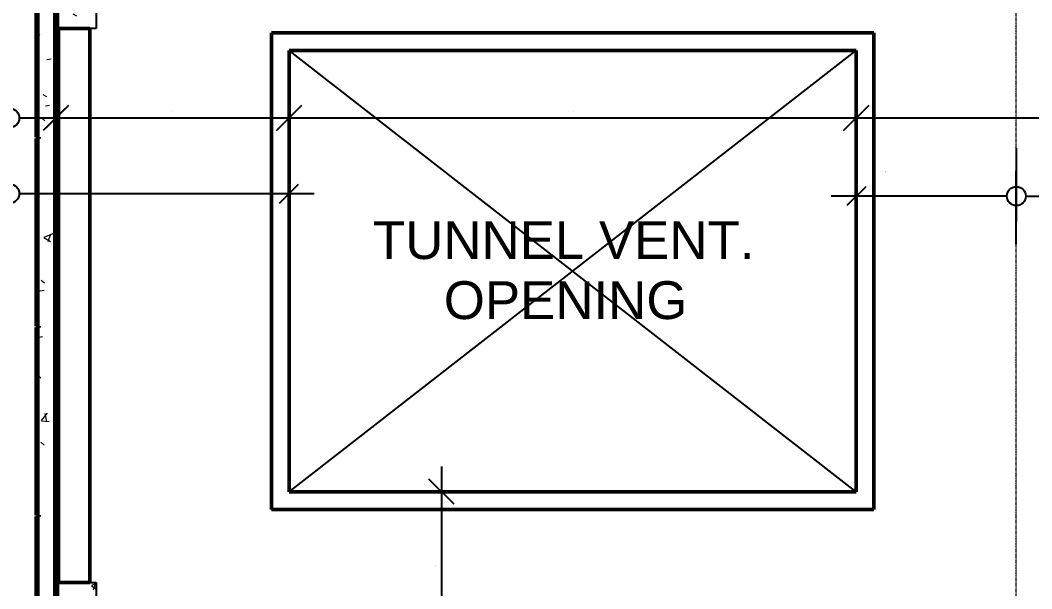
# Model space of a CAD drawing. Header units: millimetres. Extents: x -1379 to 1385823, y -4884429 to 548763.
# Drawn here: x 280637 to 288662, y -2305488 to -2300977 of the extents above; entities that cross this region are included whole.
import ezdxf

# ---------------------------------------------------------------- set-up
doc = ezdxf.new("R2010")
doc.units = ezdxf.units.MM
doc.linetypes.add('DPA_Grid _ Level 100', pattern=[10, 5.5, -1.6, 1.3, -1.6])
doc.layers.add('000 - CONCRETE_COL_CUT_COLOR_5', color=7, linetype='Continuous')
doc.layers.add('000 - D I M', color=7, linetype='Continuous')
for name, color, linetype, lineweight in [('_ _ A-DETL-OPENING', 7, 'Continuous', 25), ('A-COLS-E', 7, 'Continuous', 35), ('A-FLOR-E', 7, 'Continuous', 35), ('A-WALL', 7, 'Continuous', 70), ('A-WALL-PATT', 7, 'Continuous', 70), ('G-ANNO-TEXT', 7, 'Continuous', 9), ('S-GRID', 7, 'Continuous', 9), ('WALL-E', 7, 'Continuous', 50)]:
    doc.layers.add(name, color=color, linetype=linetype, lineweight=lineweight)
doc.styles.add('Arial_2', font='arial.ttf', dxfattribs={"height": 3})
doc.dimstyles.new('DPA-DIM-3_0_C-T', dxfattribs={"dimscale": 304.8, "dimtxt": 306.07782, "dimasz": 0.492126, "dimexe": 0.656168, "dimexo": 0.0625, "dimgap": 0.164042, "dimtad": 0, "dimjust": 2, "dimdec": 0, "dimzin": 0, "dimdsep": 46, "dimtxsty": 'Arial_2', "dimblk1": 'DOTBLANK', "dimblk2": 'OBLIQUE', "dimsah": 1, "dimcen": 0.09, "dimdle": 0.656168, "dimclrd": 7, "dimclre": 7, "dimclrt": 7, "dimadec": 8, "dimazin": 0, "dimtfac": 1, "dimtdec": 4, "dimtix": 1, "dimtmove": 2, "dimatfit": 3, "dimfxl": 1.312336, "dimfxlon": 1, "dimtvp": 1, "dimtolj": 1, "dimtzin": 0, "dimarcsym": 2})
doc.dimstyles.new('DPA-DIM-3_0_T-T', dxfattribs={"dimscale": 304.8, "dimtxt": 306.07782, "dimasz": 0.656168, "dimexe": 0.656168, "dimexo": 0.0625, "dimgap": 0.164042, "dimtad": 1, "dimdec": 0, "dimzin": 0, "dimdsep": 46, "dimtxsty": 'Arial_2', "dimblk1": 'OBLIQUE', "dimblk2": 'OBLIQUE', "dimsah": 1, "dimcen": 0.09, "dimdle": 0.656168, "dimclrd": 7, "dimclre": 7, "dimclrt": 7, "dimadec": 8, "dimazin": 0, "dimtfac": 1, "dimtdec": 4, "dimtix": 1, "dimtmove": 0, "dimatfit": 3, "dimfxl": 1.312336, "dimfxlon": 1, "dimtvp": 1, "dimtolj": 1, "dimtzin": 0, "dimarcsym": 2})

# ---------------------------------------------------------------- blocks, each defined once
blk = doc.blocks.new('DPA_Rectangular - 300 x 700mm-3612791-IV01 - LOWER ROOF LEVEL PLAN')
at = {"layer": '000 - CONCRETE_COL_CUT_COLOR_5', "lineweight": 9}
h = blk.add_hatch(dxfattribs=at)
h.set_pattern_fill('FP_3', style=0, pattern_type=2)
h.set_pattern_definition([(50, (-217316.46, 2313145.5), (728.7365, -63.75582), [76.2, -838.2]), (355, (-217316.5, 2313145.5), (-140.97162, 764.2276), [60.96, -670.56]), (100.451, (-217255.74, 2313140.2), (587.77, 700.46675), [64.76, -712.36]), (46.184, (-217316.5, 2313348.7), (1084.31624, -168.17096), [114.3, -1257.3]), (96.636, (-217226.1, 2313334.7), (949.6099, 989.70985), [97.14, -1068.54]), (351.184, (-217316.5, 2313348.7), (949.62055, 989.70115), [91.44, -1005.84]), (21, (-217214.86, 2313297.9), (606.45787, -409.06057), [76.2, -838.2]), (326, (-217214.9, 2313297.9), (247.20834, 736.75292), [60.96, -670.56]), (71.451, (-217164.3, 2313263.8), (853.66825, 327.68547), [64.76, -712.36]), (37.5, (-217316.46, 2313145.48), (12.354693, 338.22012), [33.528, -628.904, 33.528, -1320.292]), (37.5, (-217316.46, 2313145.48), (12.354693, 338.22012), [-695.96, -647.192, 33.528, -639.572]), (7.5, (-217316.46, 2313145.48), (267.278874, 400.722127), [33.528, -354.584, 33.528, -870.204]), (7.5, (-217316.46, 2313145.48), (267.278874, 400.722127), [-421.64, -613.664, 33.528, -223.012]), (327.5, (-217543.03, 2313145.48), (542.36333, -22.915345), [33.528, -220.472, 33.528, -1810.512]), (327.5, (-217543.03, 2313145.48), (542.36333, -22.915345), [-287.528, -758.952, 33.528, -1018.032]), (317.5, (-217644.63, 2313145.5), (592.51696, 101.70711), [33.528, -296.672, 33.528, -1239.52]), (317.5, (-217644.63, 2313145.5), (592.51696, 101.70711), [-363.728, -492.76, 33.528, -713.232])])
h.paths.add_polyline_path([(150, -350), (150, 350), (-150, 350), (-150, -350)])
at = {"layer": '000 - CONCRETE_COL_CUT_COLOR_5', "color": 7}
for p, q in [((-150, 350), (150, 350)), ((-150, -350), (-150, 350)), ((150, 350), (150, -350)), ((150, -350), (-150, -350))]:
    blk.add_line(p, q, dxfattribs=at)
blk = doc.blocks.new('DPA_Rectangular - 300 x 700mm-V1-IV01 - LOWER ROOF LEVEL PLAN')
at = {"layer": '000 - CONCRETE_COL_CUT_COLOR_5', "lineweight": 9}
h = blk.add_hatch(dxfattribs=at)
h.set_pattern_fill('FP_4', style=0, pattern_type=2)
h.set_pattern_definition([(50, (-217316.46, 2308050.5), (728.7365, -63.75582), [76.2, -838.2]), (355, (-217316.5, 2308050.5), (-140.97162, 764.2276), [60.96, -670.56]), (100.451, (-217255.74, 2308045.2), (587.77, 700.46675), [64.76, -712.36]), (46.184, (-217316.5, 2308253.7), (1084.31624, -168.17096), [114.3, -1257.3]), (96.636, (-217226.1, 2308239.7), (949.6099, 989.70985), [97.14, -1068.54]), (351.184, (-217316.5, 2308253.7), (949.62055, 989.70115), [91.44, -1005.84]), (21, (-217214.86, 2308202.9), (606.45787, -409.06057), [76.2, -838.2]), (326, (-217214.9, 2308202.9), (247.20834, 736.75292), [60.96, -670.56]), (71.451, (-217164.3, 2308168.8), (853.66825, 327.68547), [64.76, -712.36]), (37.5, (-217316.46, 2308050.48), (12.354693, 338.22012), [33.528, -628.904, 33.528, -1320.292]), (37.5, (-217316.46, 2308050.48), (12.354693, 338.22012), [-695.96, -647.192, 33.528, -639.572]), (7.5, (-217316.46, 2308050.48), (267.278874, 400.722127), [33.528, -354.584, 33.528, -870.204]), (7.5, (-217316.46, 2308050.48), (267.278874, 400.722127), [-421.64, -613.664, 33.528, -223.012]), (327.5, (-217543.03, 2308050.48), (542.36333, -22.915345), [33.528, -220.472, 33.528, -1810.512]), (327.5, (-217543.03, 2308050.48), (542.36333, -22.915345), [-287.528, -758.952, 33.528, -1018.032]), (317.5, (-217644.63, 2308050.5), (592.51696, 101.70711), [33.528, -296.672, 33.528, -1239.52]), (317.5, (-217644.63, 2308050.5), (592.51696, 101.70711), [-363.728, -492.76, 33.528, -713.232])])
h.paths.add_polyline_path([(150, -350), (150, 350), (-150, 350), (-150, -350), (-15.6, -350)])
at = {"layer": '000 - CONCRETE_COL_CUT_COLOR_5', "color": 7}
for p, q in [((-150, 350), (150, 350)), ((-150, -350), (-150, 350)), ((150, 350), (150, -350)), ((150, -350), (-150, -350))]:
    blk.add_line(p, q, dxfattribs=at)
blk = doc.blocks.new('_Oblique')
at = {"color": 7, "linetype": 'ByBlock', "lineweight": -2}
blk.add_line((-0.5, -0.5), (0.5, 0.5), dxfattribs=at)
blk = doc.blocks.new('DIMBLOCK7-IV01 - LOWER ROOF LEVEL PLAN')
at = {"layer": '000 - D I M', "color": 7, "lineweight": -2, "transparency": 16777216}
for p, q in [((280919.6, -2301371.8), (280919.6, -2301952.8)), ((282769.6, -2301371.8), (282769.6, -2301952.8)), ((280719.6, -2301752.8), (282969.6, -2301752.8))]:
    blk.add_line(p, q, dxfattribs=at)
at = {"layer": 'Defpoints', "color": 7, "transparency": 16777216}
for p in [(280919.6, -2301352.8), (282769.6, -2301352.8), (282769.6, -2301752.8)]:
    blk.add_point(p, dxfattribs=at)
at = {"layer": '000 - D I M', "color": 7, "lineweight": -2, "transparency": 16777216, "xscale": 200, "yscale": 200, "zscale": 200, "rotation": 180}
blk.add_blockref('_Oblique', (280919.6, -2301752.8), dxfattribs=at)
at = {"layer": '000 - D I M', "color": 7, "lineweight": -2, "transparency": 16777216, "xscale": 200, "yscale": 200, "zscale": 200}
blk.add_blockref('_Oblique', (282769.6, -2301752.8), dxfattribs=at)
at = {"layer": '000 - D I M', "color": 7, "transparency": 16777216, "insert": (281844.6, -2301701.3), "char_height": 3, "width": 1107.531, "attachment_point": 5, "style": 'Arial_2'}
blk.add_mtext('\\A1;1850', dxfattribs=at)
blk = doc.blocks.new('DIMBLOCK8-IV01 - LOWER ROOF LEVEL PLAN')
at = {"layer": '000 - D I M', "color": 7, "lineweight": -2, "transparency": 16777216}
for p, q in [((282769.6, -2301371.8), (282769.6, -2301952.8)), ((287269.6, -2301371.8), (287269.6, -2301952.8)), ((282569.6, -2301752.8), (287469.6, -2301752.8))]:
    blk.add_line(p, q, dxfattribs=at)
at = {"layer": 'Defpoints', "color": 7, "transparency": 16777216}
for p in [(282769.6, -2301352.8), (287269.6, -2301352.8), (287269.6, -2301752.8)]:
    blk.add_point(p, dxfattribs=at)
at = {"layer": '000 - D I M', "color": 7, "lineweight": -2, "transparency": 16777216, "xscale": 200, "yscale": 200, "zscale": 200, "rotation": 180}
blk.add_blockref('_Oblique', (282769.6, -2301752.8), dxfattribs=at)
at = {"layer": '000 - D I M', "color": 7, "lineweight": -2, "transparency": 16777216, "xscale": 200, "yscale": 200, "zscale": 200}
blk.add_blockref('_Oblique', (287269.6, -2301752.8), dxfattribs=at)
at = {"layer": '000 - D I M', "color": 7, "transparency": 16777216, "insert": (285019.6, -2301701.3), "char_height": 3, "width": 1107.531, "attachment_point": 5, "style": 'Arial_2'}
blk.add_mtext('\\A1;4500', dxfattribs=at)
blk = doc.blocks.new('DIMBLOCK9-IV01 - LOWER ROOF LEVEL PLAN')
at = {"layer": '000 - D I M', "color": 7, "lineweight": -2, "transparency": 16777216}
for p, q in [((287269.6, -2301371.8), (287269.6, -2301952.8)), ((291369.6, -2301371.8), (291369.6, -2301952.8)), ((287069.6, -2301752.8), (291569.6, -2301752.8))]:
    blk.add_line(p, q, dxfattribs=at)
at = {"layer": 'Defpoints', "color": 7, "transparency": 16777216}
for p in [(287269.6, -2301352.8), (291369.6, -2301352.8), (291369.6, -2301752.8)]:
    blk.add_point(p, dxfattribs=at)
at = {"layer": '000 - D I M', "color": 7, "lineweight": -2, "transparency": 16777216, "xscale": 200, "yscale": 200, "zscale": 200, "rotation": 180}
blk.add_blockref('_Oblique', (287269.6, -2301752.8), dxfattribs=at)
at = {"layer": '000 - D I M', "color": 7, "lineweight": -2, "transparency": 16777216, "xscale": 200, "yscale": 200, "zscale": 200}
blk.add_blockref('_Oblique', (291369.6, -2301752.8), dxfattribs=at)
at = {"layer": '000 - D I M', "color": 7, "transparency": 16777216, "insert": (289319.6, -2301701.3), "char_height": 3, "width": 1107.531, "attachment_point": 5, "style": 'Arial_2'}
blk.add_mtext('\\A1;4100', dxfattribs=at)
blk = doc.blocks.new('_DotBlank')
at = {"color": 7, "linetype": 'ByBlock', "lineweight": -2}
blk.add_line((-0.5, 0), (-1, 0), dxfattribs=at)
blk.add_circle((0, 0), 0.5, dxfattribs=at)
blk = doc.blocks.new('DIMBLOCK43-IV01 - LOWER ROOF LEVEL PLAN')
at = {"layer": '000 - D I M', "color": 7, "lineweight": -2, "transparency": 16777216}
for p, q in [((280554.6, -2301971.8), (280554.6, -2302552.8)), ((282769.6, -2301971.8), (282769.6, -2302552.8)), ((280704.6, -2302352.8), (282969.6, -2302352.8))]:
    blk.add_line(p, q, dxfattribs=at)
at = {"layer": 'Defpoints', "color": 7, "transparency": 16777216}
for p in [(280554.6, -2301952.8), (282769.6, -2301952.8), (282769.6, -2302352.8)]:
    blk.add_point(p, dxfattribs=at)
at = {"layer": '000 - D I M', "color": 7, "lineweight": -2, "transparency": 16777216, "xscale": 150, "yscale": 150, "zscale": 150, "rotation": 180}
blk.add_blockref('_DotBlank', (280554.6, -2302352.8), dxfattribs=at)
at = {"layer": '000 - D I M', "color": 7, "lineweight": -2, "transparency": 16777216, "xscale": 150, "yscale": 150, "zscale": 150}
blk.add_blockref('_Oblique', (282769.6, -2302352.8), dxfattribs=at)
at = {"layer": '000 - D I M', "color": 7, "transparency": 16777216, "insert": (281340.9, -2302111.3), "char_height": 3, "width": 1107.531, "attachment_point": 1, "line_spacing_factor": 0.941778, "style": 'Arial_2'}
blk.add_mtext('\\A1;2215', dxfattribs=at)
blk = doc.blocks.new('DIMBLOCK53-IV01 - LOWER ROOF LEVEL PLAN')
at = {"layer": 'Defpoints', "color": 7, "transparency": 16777216}
for p in [(288539.6, -2302372.8), (288539.6, -2302514.2), (288539.6, -2302514.2)]:
    blk.add_point(p, dxfattribs=at)
blk = doc.blocks.new('_None')
blk = doc.blocks.new('DIMBLOCK54-IV01 - LOWER ROOF LEVEL PLAN')
at = {"layer": '000 - D I M', "color": 7, "lineweight": -2, "transparency": 16777216}
for p, q in [((287269.6, -2302753.7), (287269.6, -2302172.8)), ((288539.6, -2302753.7), (288539.6, -2302172.8)), ((288389.6, -2302372.8), (287069.6, -2302372.8))]:
    blk.add_line(p, q, dxfattribs=at)
at = {"layer": 'Defpoints', "color": 7, "transparency": 16777216}
for p in [(287269.6, -2302372.8), (287269.6, -2302772.8), (288539.6, -2302772.8)]:
    blk.add_point(p, dxfattribs=at)
at = {"layer": '000 - D I M', "color": 7, "lineweight": -2, "transparency": 16777216, "xscale": 150, "yscale": 150, "zscale": 150, "rotation": 180}
blk.add_blockref('_Oblique', (287269.6, -2302372.8), dxfattribs=at)
at = {"layer": '000 - D I M', "color": 7, "lineweight": -2, "transparency": 16777216, "xscale": 150, "yscale": 150, "zscale": 150}
blk.add_blockref('_DotBlank', (288539.6, -2302372.8), dxfattribs=at)
at = {"layer": '000 - D I M', "color": 7, "transparency": 16777216, "insert": (287496.6, -2302174.6), "char_height": 3, "width": 1107.531, "attachment_point": 1, "line_spacing_factor": 0.941778, "style": 'Arial_2'}
blk.add_mtext('\\A1;1270', dxfattribs=at)
blk = doc.blocks.new('DIMBLOCK55-IV01 - LOWER ROOF LEVEL PLAN')
at = {"layer": 'Defpoints', "color": 7, "transparency": 16777216}
for p in [(288539.6, -2302231.4), (288539.6, -2302231.4), (288539.6, -2302372.8)]:
    blk.add_point(p, dxfattribs=at)
blk = doc.blocks.new('DIMBLOCK56-IV01 - LOWER ROOF LEVEL PLAN')
at = {"layer": '000 - D I M', "color": 7, "lineweight": -2, "transparency": 16777216}
for p, q in [((288539.6, -2301991.8), (288539.6, -2302572.8)), ((291369.6, -2301991.8), (291369.6, -2302572.8)), ((288689.6, -2302372.8), (291569.6, -2302372.8))]:
    blk.add_line(p, q, dxfattribs=at)
at = {"layer": 'Defpoints', "color": 7, "transparency": 16777216}
for p in [(288539.6, -2301972.8), (291369.6, -2301972.8), (291369.6, -2302372.8)]:
    blk.add_point(p, dxfattribs=at)
at = {"layer": '000 - D I M', "color": 7, "lineweight": -2, "transparency": 16777216, "xscale": 150, "yscale": 150, "zscale": 150, "rotation": 180}
blk.add_blockref('_DotBlank', (288539.6, -2302372.8), dxfattribs=at)
at = {"layer": '000 - D I M', "color": 7, "lineweight": -2, "transparency": 16777216, "xscale": 150, "yscale": 150, "zscale": 150}
blk.add_blockref('_Oblique', (291369.6, -2302372.8), dxfattribs=at)
at = {"layer": '000 - D I M', "color": 7, "transparency": 16777216, "insert": (289383, -2302131.3), "char_height": 3, "width": 1107.531, "attachment_point": 1, "line_spacing_factor": 0.941778, "style": 'Arial_2'}
blk.add_mtext('\\A1;2830', dxfattribs=at)
blk = doc.blocks.new('DIMBLOCK62-IV01 - LOWER ROOF LEVEL PLAN')
at = {"layer": '000 - D I M', "color": 7, "lineweight": -2, "transparency": 16777216}
for p, q in [((280554.6, -2301371.8), (280554.6, -2301952.8)), ((280919.6, -2301371.8), (280919.6, -2301952.8)), ((280704.6, -2301752.8), (281119.6, -2301752.8))]:
    blk.add_line(p, q, dxfattribs=at)
at = {"layer": 'Defpoints', "color": 7, "transparency": 16777216}
for p in [(280554.6, -2301352.8), (280919.6, -2301352.8), (280919.6, -2301752.8)]:
    blk.add_point(p, dxfattribs=at)
at = {"layer": '000 - D I M', "color": 7, "lineweight": -2, "transparency": 16777216, "xscale": 150, "yscale": 150, "zscale": 150, "rotation": 180}
blk.add_blockref('_DotBlank', (280554.6, -2301752.8), dxfattribs=at)
at = {"layer": '000 - D I M', "color": 7, "lineweight": -2, "transparency": 16777216, "xscale": 150, "yscale": 150, "zscale": 150}
blk.add_blockref('_Oblique', (280919.6, -2301752.8), dxfattribs=at)
at = {"layer": '000 - D I M', "color": 7, "transparency": 16777216, "insert": (280085.3, -2301511.3), "char_height": 3, "width": 830.648, "attachment_point": 1, "line_spacing_factor": 0.941778, "style": 'Arial_2'}
blk.add_mtext('\\A1;365', dxfattribs=at)
blk = doc.blocks.new('DIMBLOCK63-IV01 - LOWER ROOF LEVEL PLAN')
at = {"layer": '000 - D I M', "color": 7, "lineweight": -2, "transparency": 16777216}
for p, q in [((283979.9, -2304517.7), (283979.9, -2306097.7)), ((284360.9, -2304717.7), (283779.9, -2304717.7)), ((284360.9, -2305897.7), (283779.9, -2305897.7))]:
    blk.add_line(p, q, dxfattribs=at)
at = {"layer": 'Defpoints', "color": 7, "transparency": 16777216}
for p in [(284379.9, -2304717.7), (283979.9, -2305897.7), (284379.9, -2305897.7)]:
    blk.add_point(p, dxfattribs=at)
at = {"layer": '000 - D I M', "color": 7, "lineweight": -2, "transparency": 16777216, "xscale": 200, "yscale": 200, "zscale": 200}
for p, rotation in [((283979.9, -2304717.7), 90), ((283979.9, -2305897.7), 270)]:
    blk.add_blockref('_Oblique', p, dxfattribs=dict(at, rotation=rotation))
at = {"layer": '000 - D I M', "color": 7, "transparency": 16777216, "insert": (283928.4, -2305307.7), "char_height": 3, "width": 1107.531, "attachment_point": 5, "rotation": 90, "style": 'Arial_2'}
blk.add_mtext('\\A1;1180', dxfattribs=at)

msp = doc.modelspace()

# ---------------------------------------------------------------- hatches: boundary and pattern name
at = {"layer": 'A-WALL-PATT', "lineweight": 9}
h = msp.add_hatch(dxfattribs=at)
h.set_pattern_fill('FP_2', style=0, pattern_type=2)
h.set_pattern_definition([(50, (63773.17, 7357.75), (728.7365, -63.75582), [76.2, -838.2]), (355, (63773.2, 7357.75), (-140.97162, 764.2276), [60.96, -670.56]), (100.451, (63833.9, 7352.44), (587.77, 700.46675), [64.76, -712.36]), (46.184, (63773.2, 7560.95), (1084.31624, -168.17096), [114.3, -1257.3]), (96.636, (63863.5, 7546.9), (949.6099, 989.70985), [97.14, -1068.54]), (351.184, (63773.2, 7561), (949.62055, 989.70115), [91.44, -1005.84]), (21, (63874.77, 7510.15), (606.45787, -409.06057), [76.2, -838.2]), (326, (63874.8, 7510.15), (247.20834, 736.75292), [60.96, -670.56]), (71.451, (63925.3, 7476.06), (853.66825, 327.68547), [64.76, -712.36]), (37.5, (63773.17, 7357.75), (12.354693, 338.22012), [33.528, -628.904, 33.528, -647.192, -673.1]), (37.5, (63773.17, 7357.75), (12.354693, 338.22012), [-1343.152, 33.528, -639.572]), (7.5, (63773.17, 7357.75), (267.278874, 400.722127), [33.528, -354.584, 33.528, -613.664, -256.54]), (7.5, (63773.17, 7357.75), (267.278874, 400.722127), [-1035.304, 33.528, -223.012]), (327.5, (63546.6, 7357.75), (542.36333, -22.915345), [33.528, -220.472, 33.528, -758.952, -1051.56]), (327.5, (63546.6, 7357.75), (542.36333, -22.915345), [-1046.48, 33.528, -1018.032]), (317.5, (63445, 7357.75), (592.51696, 101.70711), [33.528, -296.672, 33.528, -492.76, -746.76]), (317.5, (63445, 7357.75), (592.51696, 101.70711), [-856.488, 33.528, -713.232])])
h.paths.add_polyline_path([(280769.6, -2311372.7), (280919.6, -2311372.7), (280919.6, -2300322.7), (280779.6, -2300322.7), (280779.6, -2300332.7), (280769.6, -2300332.7), (280769.6, -2301904.7), (280779.6, -2301904.7), (280779.6, -2301914.7), (280769.6, -2301914.7), (280769.6, -2303404.7), (280779.6, -2303404.7), (280779.6, -2303414.7), (280769.6, -2303414.7), (280769.6, -2304904.7), (280779.6, -2304904.7), (280779.6, -2304914.7), (280769.6, -2304914.7), (280769.6, -2306404.7), (280779.6, -2306404.7), (280779.6, -2306414.7), (280769.6, -2306414.7), (280769.6, -2307904.7), (280779.6, -2307904.7), (280779.6, -2307914.7), (280769.6, -2307914.7), (280769.6, -2309404.7), (280779.6, -2309404.7), (280779.6, -2309414.7), (280769.6, -2309414.7), (280769.6, -2310904.7), (280779.6, -2310904.7), (280779.6, -2310914.7), (280769.6, -2310914.7), (280769.6, -2311017.6)])

# ---------------------------------------------------------------- linework, layer by layer
at = {"layer": '_ _ A-DETL-OPENING', "color": 7}
for p, q in [((287269.6, -2304717.7), (282769.6, -2301217.7)), ((282769.6, -2304717.7), (287269.6, -2301217.7))]:
    msp.add_line(p, q, dxfattribs=at)
at = {"layer": 'A-FLOR-E', "color": 7}
for p, q in [((280919.6, -2306037.7), (280919.6, -2300342.7)), ((280919.6, -2300342.7), (280919.6, -2306037.7)), ((281189.6, -2301042.7), (281189.6, -2305437.7)), ((282629.6, -2304857.7), (282629.6, -2301077.7)), ((282629.6, -2301077.7), (287409.6, -2301077.7)), ((287409.6, -2301077.7), (287409.6, -2304857.7)), ((282769.6, -2301217.7), (282769.6, -2304717.7)), ((287269.6, -2301217.7), (282769.6, -2301217.7)), ((282769.6, -2304717.7), (282769.6, -2301217.7)), ((282769.6, -2301217.7), (287269.6, -2301217.7)), ((287269.6, -2304717.7), (287269.6, -2301217.7)), ((287269.6, -2301217.7), (287269.6, -2304717.7)), ((282769.6, -2304717.7), (287269.6, -2304717.7)), ((287269.6, -2304717.7), (282769.6, -2304717.7)), ((287409.6, -2304857.7), (282629.6, -2304857.7))]:
    msp.add_line(p, q, dxfattribs=at)
at = {"layer": 'A-WALL', "color": 7}
for p, q in [((280769.6, -2300332.7), (280769.6, -2301904.7)), ((280919.6, -2311372.7), (280919.6, -2300322.7)), ((280769.6, -2301904.7), (280779.6, -2301904.7)), ((280779.6, -2301914.7), (280769.6, -2301914.7)), ((280769.6, -2301914.7), (280769.6, -2303404.7)), ((280779.6, -2301904.7), (280779.6, -2301914.7)), ((280769.6, -2303404.7), (280779.6, -2303404.7)), ((280779.6, -2303414.7), (280769.6, -2303414.7)), ((280769.6, -2303414.7), (280769.6, -2304904.7)), ((280779.6, -2303404.7), (280779.6, -2303414.7)), ((280769.6, -2304904.7), (280779.6, -2304904.7)), ((280779.6, -2304914.7), (280769.6, -2304914.7)), ((280769.6, -2304914.7), (280769.6, -2306404.7)), ((280779.6, -2304904.7), (280779.6, -2304914.7))]:
    msp.add_line(p, q, dxfattribs=at)
at = {"layer": 'S-GRID', "color": 7, "linetype": 'DPA_Grid _ Level 100'}
msp.add_line((288539.6, -2320165.5), (288539.6, -2292081.5), dxfattribs=at)
at = {"layer": 'WALL-E', "color": 7}
for p, q in [((280769.6, -2301904.7), (280769.6, -2300332.7)), ((280769.6, -2301904.7), (280769.6, -2300332.7)), ((280939.6, -2301042.7), (280939.6, -2305437.7)), ((280939.6, -2305437.7), (280939.6, -2301042.7)), ((280939.6, -2301042.7), (281189.6, -2301042.7)), ((281189.6, -2301042.7), (280939.6, -2301042.7)), ((281189.6, -2301042.7), (281189.6, -2305437.7)), ((281189.6, -2305437.7), (281189.6, -2301042.7)), ((282629.6, -2301077.7), (282629.6, -2304857.7)), ((282629.6, -2304857.7), (282629.6, -2301077.7)), ((282629.6, -2301077.7), (282769.6, -2301077.7)), ((282769.6, -2301077.7), (282629.6, -2301077.7)), ((287409.6, -2301077.7), (282769.6, -2301077.7)), ((282769.6, -2301077.7), (287409.6, -2301077.7)), ((287409.6, -2301077.7), (287409.6, -2301217.7)), ((287409.6, -2301217.7), (287409.6, -2301077.7)), ((282769.6, -2301217.7), (282769.6, -2304717.7)), ((282769.6, -2304717.7), (282769.6, -2301217.7)), ((287269.6, -2301217.7), (282769.6, -2301217.7)), ((282769.6, -2301217.7), (287269.6, -2301217.7)), ((287269.6, -2301217.7), (287269.6, -2304717.7)), ((287269.6, -2304717.7), (287269.6, -2301217.7)), ((287409.6, -2301217.7), (287409.6, -2304857.7)), ((287409.6, -2304857.7), (287409.6, -2301217.7)), ((280779.6, -2301904.7), (280769.6, -2301904.7)), ((280779.6, -2301904.7), (280769.6, -2301904.7)), ((280769.6, -2303404.7), (280769.6, -2301914.7)), ((280769.6, -2303404.7), (280769.6, -2301914.7)), ((280769.6, -2301914.7), (280779.6, -2301914.7)), ((280769.6, -2301914.7), (280779.6, -2301914.7)), ((280779.6, -2303404.7), (280769.6, -2303404.7)), ((280779.6, -2303404.7), (280769.6, -2303404.7)), ((280769.6, -2304904.7), (280769.6, -2303414.7)), ((280769.6, -2304904.7), (280769.6, -2303414.7)), ((280769.6, -2303414.7), (280779.6, -2303414.7)), ((280769.6, -2303414.7), (280779.6, -2303414.7)), ((287269.6, -2304717.7), (282769.6, -2304717.7)), ((282769.6, -2304717.7), (287269.6, -2304717.7)), ((282769.6, -2304857.7), (282629.6, -2304857.7)), ((282629.6, -2304857.7), (282769.6, -2304857.7)), ((287269.6, -2304857.7), (282769.6, -2304857.7)), ((282769.6, -2304857.7), (287269.6, -2304857.7)), ((287409.6, -2304857.7), (287269.6, -2304857.7)), ((287269.6, -2304857.7), (287409.6, -2304857.7)), ((280779.6, -2304904.7), (280769.6, -2304904.7)), ((280779.6, -2304904.7), (280769.6, -2304904.7)), ((280769.6, -2306404.7), (280769.6, -2304914.7)), ((280769.6, -2306404.7), (280769.6, -2304914.7)), ((280769.6, -2304914.7), (280779.6, -2304914.7)), ((280769.6, -2304914.7), (280779.6, -2304914.7)), ((281189.6, -2305437.7), (280939.6, -2305437.7)), ((281189.6, -2305437.7), (280939.6, -2305437.7))]:
    msp.add_line(p, q, dxfattribs=at)

# ---------------------------------------------------------------- block references
at = {"layer": 'A-COLS-E', "color": 7}
for name, p in [('DPA_Rectangular - 300 x 700mm-V1-IV01 - LOWER ROOF LEVEL PLAN', (281089.6, -2300692.7)), ('DPA_Rectangular - 300 x 700mm-3612791-IV01 - LOWER ROOF LEVEL PLAN', (281089.6, -2305787.7))]:
    msp.add_blockref(name, p, dxfattribs=at)

# ---------------------------------------------------------------- texts
at = {"layer": 'G-ANNO-TEXT', "color": 7, "char_height": 300, "attachment_point": 1, "style": 'Arial_2'}
for s, insert, width in [('TUNNEL VENT. ', (283435.3, -2302571.6), 3808.016), ('OPENING', (283997.5, -2303047.9), 2372.995)]:
    msp.add_mtext(s, dxfattribs=dict(at, insert=insert, width=width))

# ---------------------------------------------------------------- dimensions: what is measured, and where the dimension line sits
at = {"layer": '000 - D I M', "color": 7}
for base, p1, p2, override, picture, middle in [((280919.6, -2301752.8), (280554.6, -2301352.8), (280919.6, -2301352.8), {"dimpost": '<>', "dimclrd": 7, "dimclre": 7, "dimclrt": 7, "dimfxl": 365.000001}, 'DIMBLOCK62-IV01 - LOWER ROOF LEVEL PLAN', (280500.6, -2301513.3)), ((282769.6, -2302352.8), (280554.6, -2301952.8), (282769.6, -2301952.8), {"dimpost": '<>', "dimclrd": 7, "dimclre": 7, "dimclrt": 7, "dimfxl": 2215.000002}, 'DIMBLOCK43-IV01 - LOWER ROOF LEVEL PLAN', (281894.7, -2302113.3)), ((291369.6, -2302372.8), (288539.6, -2301972.8), (291369.6, -2301972.8), {"dimpost": '<>', "dimclrd": 7, "dimclre": 7, "dimclrt": 7, "dimfxl": 2830.000001}, 'DIMBLOCK56-IV01 - LOWER ROOF LEVEL PLAN', (289936.8, -2302133.3)), ((287269.6, -2302372.8), (288539.6, -2302772.8), (287269.6, -2302772.8), {"dimpost": '<>', "dimclrd": 7, "dimclre": 7, "dimclrt": 7, "dimfxl": 1269.999999}, 'DIMBLOCK54-IV01 - LOWER ROOF LEVEL PLAN', (288050.3, -2302176.6))]:
    dim = msp.add_linear_dim(base=base, p1=p1, p2=p2, dimstyle='DPA-DIM-3_0_C-T', override=override, dxfattribs=at)
    dim.commit()
    dim.dimension.update_dxf_attribs({"geometry": picture, "text_midpoint": middle, "dimtype": 160})
for base, p1, p2, override, picture, middle in [((282769.6, -2301752.8), (280919.6, -2301352.8), (282769.6, -2301352.8), {"dimpost": '<>', "dimclrd": 7, "dimclre": 7, "dimclrt": 7, "dimfxl": 1850.000001}, 'DIMBLOCK7-IV01 - LOWER ROOF LEVEL PLAN', (281844.6, -2301701.3)), ((287269.6, -2301752.8), (282769.6, -2301352.8), (287269.6, -2301352.8), {"dimpost": '<>', "dimclrd": 7, "dimclre": 7, "dimclrt": 7, "dimfxl": 4500}, 'DIMBLOCK8-IV01 - LOWER ROOF LEVEL PLAN', (285019.6, -2301701.3)), ((291369.6, -2301752.8), (287269.6, -2301352.8), (291369.6, -2301352.8), {"dimpost": '<>', "dimclrd": 7, "dimclre": 7, "dimclrt": 7, "dimfxl": 4100}, 'DIMBLOCK9-IV01 - LOWER ROOF LEVEL PLAN', (289319.6, -2301701.3))]:
    dim = msp.add_linear_dim(base=base, p1=p1, p2=p2, dimstyle='DPA-DIM-3_0_T-T', override=override, dxfattribs=at)
    dim.commit()
    dim.dimension.update_dxf_attribs({"geometry": picture, "text_midpoint": middle})
for p1, p2, picture in [((288539.6, -2302231.4), (288539.6, -2302231.4), 'DIMBLOCK55-IV01 - LOWER ROOF LEVEL PLAN'), ((288539.6, -2302514.2), (288539.6, -2302514.2), 'DIMBLOCK53-IV01 - LOWER ROOF LEVEL PLAN')]:
    dim = msp.add_linear_dim(base=(288539.6, -2302372.8), p1=p1, p2=p2, text=' ', dimstyle='DPA-DIM-3_0_C-T', override={"dimpost": '<>', "dimblk": 'None', "dimse1": 1, "dimse2": 1, "dimsd1": 1, "dimsd2": 1, "dimclrd": 7, "dimclre": 7, "dimclrt": 7, "dimfxl": 0}, dxfattribs=at)
    dim.commit()
    dim.dimension.update_dxf_attribs({"geometry": picture, "text_midpoint": (288539.6, -2302372.8)})
dim = msp.add_linear_dim(base=(283979.9, -2305897.7), p1=(284379.9, -2304717.7), p2=(284379.9, -2305897.7), angle=90, dimstyle='DPA-DIM-3_0_T-T', override={"dimpost": '<>', "dimclrd": 7, "dimclre": 7, "dimclrt": 7, "dimfxl": 1180}, dxfattribs=at)
dim.commit()
dim.dimension.update_dxf_attribs({"geometry": 'DIMBLOCK63-IV01 - LOWER ROOF LEVEL PLAN', "text_midpoint": (283928.4, -2305307.7)})

doc.saveas('drawing.dxf')
